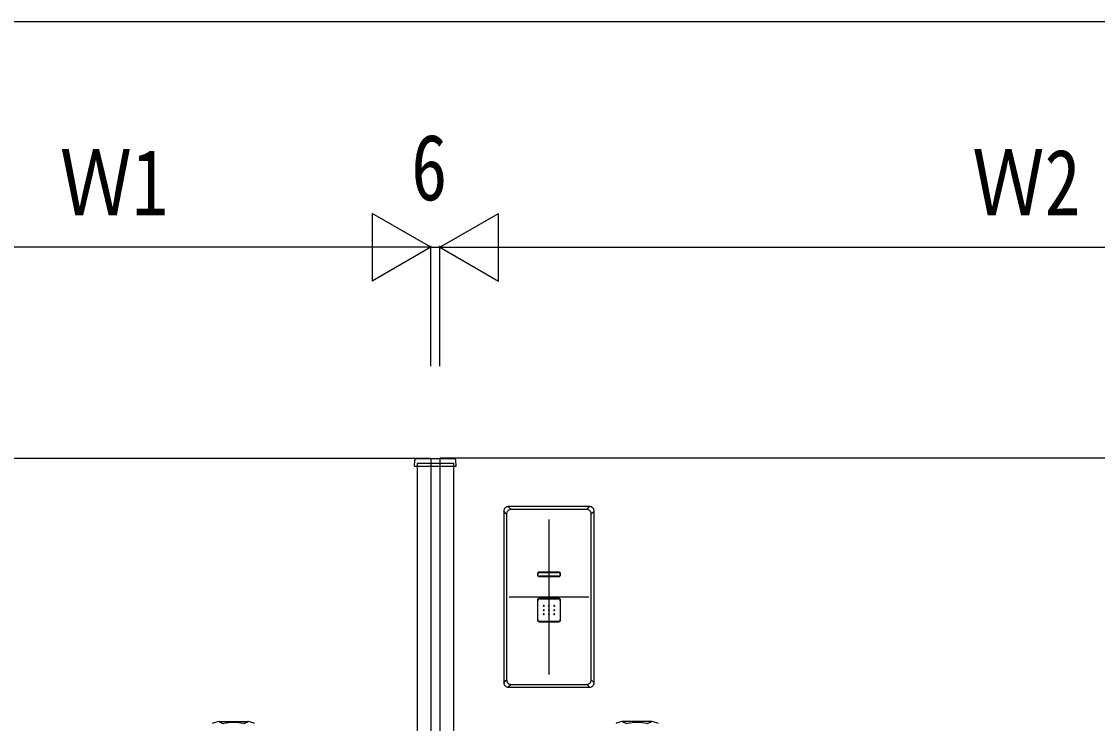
# Model space of a CAD drawing. Units: millimetres, scale not verified. Extents: x -4205 to 4205, y -2970 to 2970.
# Drawn here: x -337 to 378, y 815 to 1281 of the extents above; entities that cross this region are included whole.
import ezdxf
from ezdxf.enums import TextEntityAlignment as Align

# ---------------------------------------------------------------- set-up
doc = ezdxf.new("R2010")
doc.units = ezdxf.units.MM
doc.header["$LTSCALE"] = 12
for name, color, linetype in [('0-3_YKK_12', 2, 'Continuous'), ('0-4_YKK_A1', 4, 'Continuous'), ('0-5_YKK_D', 6, 'Continuous')]:
    doc.layers.add(name, color=color, linetype=linetype)
doc.styles.add('ＭＳ ゴシック', font='')
doc.styles.get('ＭＳ ゴシック').set_extended_font_data('MS Gothic')

msp = doc.modelspace()

# ---------------------------------------------------------------- linework, layer by layer
at = {"layer": '0-3_YKK_12'}
for p, q in [((13.52, 950.29), (13.52, 847.29)), ((-12.99, 898.79), (40.01, 898.79))]:
    msp.add_line(p, q, dxfattribs=at)
at = {"layer": '0-4_YKK_A1'}
for p, q in [((-75.88, 985.59), (-75.67, 989.64)), ((-49.29, 990.59), (-74.67, 990.59)), ((-73.98, 987.59), (-49.98, 987.59)), ((-73.98, 987.59), (-73.98, 985.59)), ((-49.98, 987.59), (-49.98, 985.59)), ((-48.08, 985.59), (-48.29, 989.64)), ((-75.88, 985.59), (-48.08, 985.59)), ((-73.98, 985.59), (-73.98, -203.41)), ((-49.98, 985.59), (-49.98, -203.41)), ((40.52, 958.79), (-13.5, 958.79)), ((-13.5, 958.79), (-11.81, 957.11)), ((38.84, 957.11), (40.52, 958.79)), ((-16.49, 955.8), (-16.49, 841.78)), ((-14.81, 954.11), (-16.49, 955.8)), ((-14.6, 953.91), (-14.6, 843.67)), ((38.63, 956.9), (-11.61, 956.9)), ((41.62, 843.67), (41.62, 953.91)), ((43.51, 955.8), (41.83, 954.11)), ((43.51, 841.78), (43.51, 955.8)), ((19.96, 915.24), (7.06, 915.24)), ((7.26, 915.04), (19.76, 915.04)), ((5.81, 913.99), (5.81, 913.59)), ((7.06, 912.34), (19.96, 912.34)), ((19.76, 912.54), (7.26, 912.54)), ((21.21, 913.59), (21.21, 913.99)), ((5.81, 896.49), (5.81, 883.59)), ((6.01, 883.79), (6.01, 896.29)), ((19.96, 897.74), (7.06, 897.74)), ((7.26, 897.54), (19.76, 897.54)), ((21.01, 896.29), (21.01, 883.79)), ((21.21, 883.59), (21.21, 896.49)), ((7.06, 882.34), (19.96, 882.34)), ((19.76, 882.54), (7.26, 882.54)), ((-16.49, 841.78), (-14.81, 843.47)), ((41.83, 843.47), (43.51, 841.78)), ((-11.81, 840.47), (-13.5, 838.79)), ((-13.5, 838.79), (40.52, 838.79)), ((-11.61, 840.68), (38.63, 840.68)), ((40.52, 838.79), (38.84, 840.47)), ((-205.73, 816.09), (-186.23, 816.09)), ((81.77, 816.09), (62.27, 816.09))]:
    msp.add_line(p, q, dxfattribs=at)
for points in [[(-464.98, 991.09), (-64.98, 991.09), (-64.98, -208.91), (-464.98, -208.91), (-464.98, -168.91)], [(741.02, 991.09), (-58.98, 991.09), (-58.98, -208.91), (741.02, -208.91), (741.02, -168.91)]]:
    msp.add_lwpolyline(points, dxfattribs=at)
for centre, radius, start, end in [((-74.67, 989.59), 1, 90, 177), ((-49.29, 989.59), 1, 3, 90), ((-13.5, 955.8), 2.99, 89.95769, 180.04231), ((40.52, 955.8), 2.99, 359.95769, 90.04231), ((-11.61, 953.91), 2.99, 89.95769, 180.04231), ((38.63, 953.91), 2.99, 359.95769, 90.04231), ((7.06, 913.99), 1.25, 90, 180), ((7.26, 913.79), 1.25, 90, 180), ((19.76, 913.79), 1.25, 0, 90), ((19.96, 913.99), 1.25, 0, 90), ((7.06, 913.59), 1.25, 180, 270), ((7.26, 913.79), 1.25, 180, 270), ((19.76, 913.79), 1.25, 270, 0), ((19.96, 913.59), 1.25, 270, 0), ((7.06, 896.49), 1.25, 90, 180), ((7.26, 896.29), 1.25, 90, 180), ((19.76, 896.29), 1.25, 0, 90), ((19.96, 896.49), 1.25, 0, 90), ((10.01, 892.79), 0.3, 0, 180), ((10.01, 892.79), 0.3, 180, 0), ((10.01, 890.04), 0.3, 0, 180), ((10.01, 890.04), 0.3, 180, 0), ((10.01, 887.29), 0.3, 0, 180), ((10.01, 887.29), 0.3, 180, 0), ((13.51, 892.79), 0.3, 0, 180), ((13.51, 892.79), 0.3, 180, 0), ((13.51, 890.04), 0.3, 0, 180), ((13.51, 890.04), 0.3, 180, 0), ((13.51, 887.29), 0.3, 0, 180), ((13.51, 887.29), 0.3, 180, 0), ((17.01, 892.79), 0.3, 0, 180), ((17.01, 892.79), 0.3, 180, 0), ((17.01, 890.04), 0.3, 0, 180), ((17.01, 890.04), 0.3, 180, 0), ((17.01, 887.29), 0.3, 0, 180), ((17.01, 887.29), 0.3, 180, 0), ((7.06, 883.59), 1.25, 180, 270), ((7.26, 883.79), 1.25, 180, 270), ((19.76, 883.79), 1.25, 270, 0), ((19.96, 883.59), 1.25, 270, 0), ((-11.61, 843.67), 2.99, 179.95769, 270.04231), ((38.63, 843.67), 2.99, 269.95769, 0.04231), ((-13.5, 841.78), 2.99, 179.95769, 270.04231), ((40.52, 841.78), 2.99, 269.95769, 0.04231), ((-195.98, 777.31), 40, 104.21682, 110.76843), ((-205.73, 815.79), 0.3, 90, 104.21682), ((-205.73, 815.79), 0.3, 61.29529, 90), ((-195.98, 833.59), 20, 241.29529, 250.4307), ((-202.58, 815.03), 0.3, 250.4307, 279.9206), ((-195.98, 777.31), 38, 80.0794, 99.9206), ((-189.38, 815.03), 0.3, 260.0794, 289.5693), ((-195.98, 833.59), 20, 289.5693, 298.70471), ((-186.23, 815.79), 0.3, 90, 118.70471), ((-186.23, 815.79), 0.3, 75.78318, 90), ((-195.98, 777.31), 40, 69.23157, 75.78318), ((72.02, 777.31), 40, 104.21682, 110.76843), ((62.27, 815.79), 0.3, 90, 104.21682), ((62.27, 815.79), 0.3, 61.29529, 90), ((72.02, 833.59), 20, 241.29529, 250.4307), ((65.42, 815.03), 0.3, 250.4307, 279.9206), ((72.02, 777.31), 38, 80.0794, 99.9206), ((78.62, 815.03), 0.3, 260.0794, 289.5693), ((72.02, 833.59), 20, 289.5693, 298.70471), ((81.77, 815.79), 0.3, 90, 118.70471), ((81.77, 815.79), 0.3, 75.78318, 90), ((72.02, 777.31), 40, 69.23157, 75.78318)]:
    msp.add_arc(centre, radius, start, end, dxfattribs=at)
at = {"layer": '0-5_YKK_D'}
for p, q in [((-504.98, 1281.09), (781.02, 1281.09)), ((-64.98, 1131.09), (-103.95, 1153.59)), ((-103.95, 1153.59), (-103.95, 1108.59)), ((-58.98, 1131.09), (-20.01, 1153.59)), ((-20.01, 1108.59), (-20.01, 1153.59)), ((-109.98, 1131.09), (-419.98, 1131.09)), ((-64.98, 1131.09), (-142.92, 1131.09)), ((-64.98, 1131.09), (-103.95, 1108.59)), ((-64.98, 1131.09), (-81.98, 1131.09)), ((-64.98, 1052.05), (-64.98, 1132.09)), ((-64.98, 1052.05), (-64.98, 1132.09)), ((-64.98, 1131.09), (-58.98, 1131.09)), ((-58.98, 1052.05), (-58.98, 1132.09)), ((-58.98, 1052.05), (-58.98, 1132.09)), ((-58.98, 1131.09), (-41.98, 1131.09)), ((-58.98, 1131.09), (-20.01, 1108.59)), ((-58.98, 1131.09), (18.96, 1131.09)), ((-13.98, 1131.09), (696.02, 1131.09))]:
    msp.add_line(p, q, dxfattribs=at)

# ---------------------------------------------------------------- texts
at = {"layer": '0-5_YKK_D', "style": 'ＭＳ ゴシック', "width": 0.8}
for s, p in [('6', (-77.98, 1149.09)), ('Ｗ1', (-311.38, 1139.09)), ('Ｗ2', (294.62, 1139.09))]:
    msp.add_text(s, height=43.99, dxfattribs=at).set_placement(p, align=Align.BOTTOM_LEFT)

doc.saveas('drawing.dxf')
